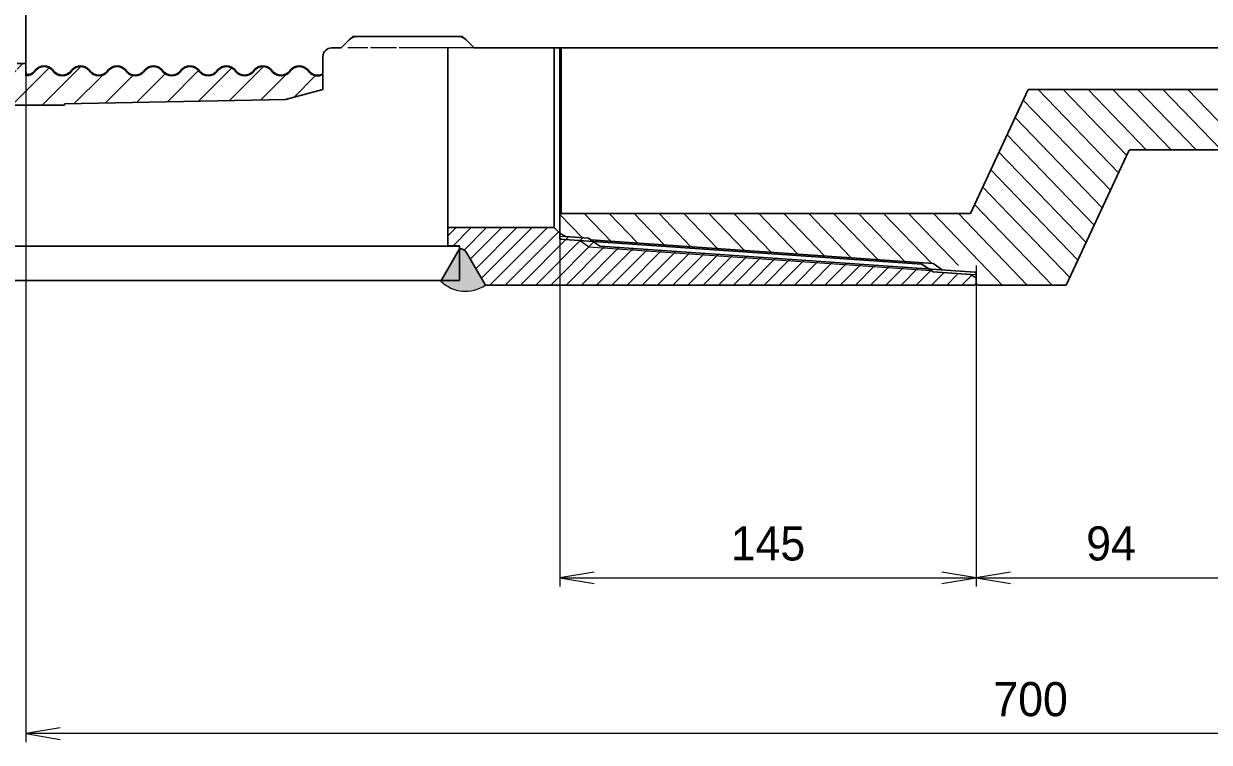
# Model space of a CAD drawing. Units: millimetres at full size, sheet at 1:2. Extents: x 4078 to 5758, y -31 to 1157.
# Drawn here: x 4787.1 to 5200.1, y 293.3 to 543.4 of the extents above; entities that cross this region are included whole.
import ezdxf
from ezdxf.enums import TextEntityAlignment as Align

# ---------------------------------------------------------------- set-up
doc = ezdxf.new("R2010")
doc.units = ezdxf.units.MM
doc.header["$LTSCALE"] = 2
doc.linetypes.add('CHAIN_DOUBLE_DASH', pattern=[23.5, 12, -1.5, 3.5, -1.5, 3.5, -1.5])
doc.linetypes.add('DASHED_SPACED', pattern=[12, 6, -6])
for name, color, linetype, lineweight in [('1外形線', 7, 'Continuous', 30), ('2細い実線', 7, 'Continuous', 20), ('3隠れ線', 2, 'DASHED_SPACED', 13), ('5想像線', 6, 'CHAIN_DOUBLE_DASH', 13), ('6寸法線', 4, 'Continuous', 13)]:
    doc.layers.add(name, color=color, linetype=linetype, lineweight=lineweight)
doc.styles.add('ＭＳ Ｐゴシック', font='')
doc.styles.get('ＭＳ Ｐゴシック').set_extended_font_data('MS PGothic')

# ---------------------------------------------------------------- blocks, each defined once
blk = doc.blocks.new('open_arrow')
at = {"color": 0, "linetype": 'Continuous', "lineweight": -2}
blk.add_lwpolyline([(7.5, 1.25), (0, 0), (7.5, -1.25)], dxfattribs=at)

msp = doc.modelspace()

# ---------------------------------------------------------------- hatches: boundary and pattern name
at = {"layer": '2細い実線'}
h = msp.add_hatch(dxfattribs=at)
h.set_pattern_fill('USER', color=3, style=0, pattern_type=2)
h.set_pattern_definition([(45, (5324.379, 2042.894), (-5.3033, 5.3033), [])])
h.paths.add_polyline_path([(4734.117, 526.568), (4733.636, 527.205, 0.43675), (4727.767, 527.205), (4727.286, 526.568, -0.43675), (4721.417, 526.568), (4720.936, 527.205, 0.43675), (4715.067, 527.205), (4714.586, 526.568, -0.43675), (4708.717, 526.568), (4708.236, 527.205, 0.43675), (4702.367, 527.205), (4701.886, 526.568, -0.43675), (4696.017, 526.568), (4695.536, 527.205, 0.43675), (4689.667, 527.205), (4689.186, 526.568, -0.43675), (4683.317, 526.568), (4682.836, 527.205, 0.0339), (4682.441, 527.576), (4681.351, 526.486), (4681.351, 520.536), (4694.351, 517.036), (4771.351, 515.536), (4771.351, 515.036), (4801.351, 515.036), (4801.351, 515.536), (4878.351, 517.036), (4891.351, 520.536), (4891.351, 525.766, -0.34211), (4886.517, 526.568), (4886.036, 527.205, 0.43675), (4880.167, 527.205), (4879.686, 526.568, -0.43675), (4873.817, 526.568), (4873.336, 527.205, 0.43675), (4867.467, 527.205), (4866.986, 526.568, -0.43675), (4861.117, 526.568), (4860.636, 527.205, 0.43675), (4854.767, 527.205), (4854.286, 526.568, -0.43675), (4848.417, 526.568), (4847.936, 527.205, 0.43675), (4842.067, 527.205), (4841.586, 526.568, -0.43675), (4835.717, 526.568), (4835.236, 527.205, 0.43675), (4829.367, 527.205), (4828.886, 526.568, -0.43675), (4823.017, 526.568), (4822.536, 527.205, 0.43675), (4816.667, 527.205), (4816.186, 526.568, -0.43675), (4810.317, 526.568), (4809.836, 527.205, 0.43675), (4803.967, 527.205), (4803.486, 526.568, -0.43675), (4797.617, 526.568), (4797.136, 527.205, 0.43675), (4791.267, 527.205), (4790.786, 526.568, -0.20885), (4787.851, 525.286), (4787.851, 529.536), (4784.851, 529.536), (4784.851, 526.655), (4784.436, 527.205, 0.43675), (4778.567, 527.205), (4778.086, 526.568, -0.43675), (4772.217, 526.568), (4771.736, 527.205, 0.43675), (4765.867, 527.205), (4765.386, 526.568, -0.43675), (4759.517, 526.568), (4759.036, 527.205, 0.43675), (4753.167, 527.205), (4752.686, 526.568, -0.43675), (4746.817, 526.568), (4746.336, 527.205, 0.43675), (4740.467, 527.205), (4739.986, 526.568, -0.43675)])
h = msp.add_hatch(dxfattribs=at)
h.set_pattern_fill('USER', color=3, style=0, pattern_type=2)
h.set_pattern_definition([(45, (1028.383, 7387.175), (-2.65165, 2.65165), [])])
h.paths.add_polyline_path([(4987.794, 466.007), (4983.872, 468.752), (4975.872, 469.324), (4973.872, 469.467), (4973.872, 470.467), (4971.872, 472.467), (4942.372, 472.467), (4934.872, 472.467), (4934.872, 466.116), (4938.872, 466.116), (4938.872, 465.116, -0.29088), (4941.625, 463.347), (4947.907, 452.467), (5118.372, 452.467), (5118.872, 452.967), (5118.872, 454.967), (5116.872, 456.109), (5115.561, 456.203, -0.5904), (5112.045, 456.454), (5103.872, 457.038), (5102.346, 458.106)])
h.paths.add_polyline_path([(4974.336, 468.433), (4973.872, 468.467), (4973.872, 468.932, 0.39348)], flags=16)
at = {"layer": '6寸法線'}
msp.add_hatch(color=3, dxfattribs=at).paths.add_polyline_path([(4941.47, 463.616, 0.26538), (4938.901, 465.116), (4932.406, 453.866, 0.36487), (4947.907, 452.467)])

# ---------------------------------------------------------------- linework, layer by layer
at = {"layer": '1外形線', "color": 1}
for p, q in [((4787.851, 594.437), (4787.851, 526.708)), ((4897.694, 535.017), (4900.523, 537.845)), ((4938.351, 539.017), (4903.351, 539.017)), ((4944.008, 535.017), (4941.18, 537.845)), ((4897.694, 535.017), (4894.351, 535.017)), ((4897.694, 535.017), (4894.351, 535.017)), ((5395.895, 535.017), (4944.008, 535.017)), ((5380.895, 535.036), (4949.851, 535.037)), ((4891.351, 526.309), (4891.351, 532.017)), ((4790.786, 526.818), (4791.267, 527.455)), ((4797.617, 526.818), (4797.136, 527.455)), ((4803.486, 526.818), (4803.967, 527.455)), ((4810.317, 526.818), (4809.836, 527.455)), ((4816.186, 526.818), (4816.667, 527.455)), ((4823.017, 526.818), (4822.536, 527.455)), ((4828.886, 526.818), (4829.367, 527.455)), ((4835.717, 526.818), (4835.236, 527.455)), ((4841.586, 526.818), (4842.067, 527.455)), ((4848.417, 526.818), (4847.936, 527.455)), ((4854.286, 526.818), (4854.767, 527.455)), ((4861.117, 526.818), (4860.636, 527.455)), ((4866.986, 526.818), (4867.467, 527.455)), ((4873.817, 526.818), (4873.336, 527.455)), ((4879.686, 526.818), (4880.167, 527.455)), ((4886.517, 526.818), (4886.036, 527.455)), ((4886.517, 526.818), (4886.036, 527.455))]:
    msp.add_line(p, q, dxfattribs=at)
at = {"layer": '1外形線'}
for p, q in [((4787.851, 529.536), (4787.851, 562.036)), ((4971.872, 472.467), (4971.872, 535.037)), ((4973.872, 470.467), (4973.872, 535.037)), ((4784.851, 529.536), (4787.851, 529.536)), ((4787.851, 529.536), (4787.851, 525.286)), ((4790.786, 526.568), (4791.267, 527.205)), ((4797.617, 526.568), (4797.136, 527.205)), ((4803.486, 526.568), (4803.967, 527.205)), ((4810.317, 526.568), (4809.836, 527.205)), ((4816.186, 526.568), (4816.667, 527.205)), ((4823.017, 526.568), (4822.536, 527.205)), ((4828.886, 526.568), (4829.367, 527.205)), ((4835.717, 526.568), (4835.236, 527.205)), ((4841.586, 526.568), (4842.067, 527.205)), ((4848.417, 526.568), (4847.936, 527.205)), ((4854.286, 526.568), (4854.767, 527.205)), ((4861.117, 526.568), (4860.636, 527.205)), ((4866.986, 526.568), (4867.467, 527.205)), ((4873.817, 526.568), (4873.336, 527.205)), ((4879.686, 526.568), (4880.167, 527.205)), ((4886.517, 526.568), (4886.036, 527.205)), ((4886.517, 526.568), (4886.036, 527.205)), ((4891.351, 520.536), (4891.351, 525.766)), ((4891.351, 520.536), (4878.351, 517.036)), ((4891.351, 520.536), (4878.351, 517.036)), ((4801.351, 515.536), (4878.351, 517.036)), ((4771.351, 515.036), (4801.351, 515.036)), ((4801.351, 515.536), (4801.351, 515.036)), ((5150.271, 452.456), (5171.965, 498.974)), ((5172.851, 499.512), (5207.851, 499.512)), ((4934.872, 472.467), (4971.872, 472.467)), ((4942.372, 472.467), (4971.872, 472.467)), ((4973.872, 470.467), (4971.872, 472.467)), ((4973.872, 468.932), (4973.872, 470.467)), ((4973.872, 468.467), (5099.97, 459.77)), ((4460.326, 465.886), (4938.872, 466.014)), ((4938.872, 466.017), (4938.872, 454.017)), ((4938.872, 466.017), (4938.872, 454.017)), ((5103.872, 457.038), (5099.97, 459.77)), ((5103.872, 457.038), (5116.877, 456.109)), ((5116.872, 456.109), (5118.872, 454.967)), ((5118.872, 452.967), (5118.872, 454.967)), ((4698.471, 454.017), (4938.872, 454.017)), ((4947.907, 452.467), (5118.372, 452.467)), ((4949.73, 452.467), (5118.372, 452.467)), ((5118.372, 452.467), (5118.872, 452.967))]:
    msp.add_line(p, q, dxfattribs=at)
at = {"layer": '1外形線', "color": 1, "linetype": 'CHAIN_DOUBLE_DASH'}
for p, q in [((4900.523, 537.845), (4901.694, 539.017)), ((4901.694, 539.017), (4903.351, 539.017)), ((4938.351, 539.017), (4940.008, 539.017)), ((4941.18, 537.845), (4940.008, 539.017))]:
    msp.add_line(p, q, dxfattribs=at)
at = {"layer": '1外形線', "color": 2}
for p, q in [((4934.872, 534.997), (4934.872, 466.116)), ((4938.872, 465.066), (4932.406, 453.866)), ((4938.872, 466.116), (4934.872, 466.116)), ((4938.872, 466.116), (4938.872, 465.866)), ((4938.872, 465.066), (4938.872, 465.866)), ((4947.907, 452.467), (4941.47, 463.616))]:
    msp.add_line(p, q, dxfattribs=at)
at = {"layer": '1外形線', "color": 3}
for p, q in [((5116.863, 477.312), (5137.006, 520.509)), ((5137.005, 520.506), (5342.85, 520.512)), ((4974.372, 477.313), (4973.872, 476.813)), ((4974.372, 477.313), (4973.872, 476.813)), ((4973.872, 470.467), (4973.872, 476.813)), ((4974.372, 477.313), (5116.863, 477.312)), ((4975.872, 469.324), (4973.872, 470.467)), ((4983.872, 468.752), (4975.872, 469.324)), ((4983.872, 468.752), (4987.794, 466.007)), ((5103.872, 460.001), (4984.625, 468.225)), ((5118.407, 456.999), (4987.794, 466.007)), ((5103.872, 460.001), (5107.04, 457.783)), ((5118.407, 456.999), (5118.872, 456.967)), ((5118.872, 456.5), (5118.872, 456.967)), ((5118.872, 452.967), (5118.872, 456.5)), ((5119.372, 452.467), (5118.872, 452.967)), ((5119.372, 452.467), (5150.272, 452.467))]:
    msp.add_line(p, q, dxfattribs=at)
at = {"layer": '1外形線', "color": 1}
for centre, radius, start, end in [((4903.351, 535.017), 4, 90, 135), ((4938.351, 535.017), 4, 45, 90), ((4894.351, 532.017), 3, 90, 180), ((4794.201, 524.736), 4, 42.81375, 137.18625), ((4806.901, 524.736), 4, 42.81375, 137.18625), ((4819.601, 524.736), 4, 42.81375, 137.18625), ((4832.301, 524.736), 4, 42.81375, 137.18625), ((4845.001, 524.736), 4, 42.81375, 137.18625), ((4857.701, 524.736), 4, 42.81375, 137.18625), ((4870.401, 524.736), 4, 42.81375, 137.18625), ((4883.101, 524.736), 4, 42.81375, 137.18625), ((4883.101, 524.736), 4, 42.81375, 137.18625), ((4788.851, 526.708), 1, 180, 289.47122), ((4787.851, 529.536), 4, 289.47122, 317.18625), ((4800.551, 529.536), 4, 222.81375, 317.18625), ((4813.251, 529.536), 4, 222.81375, 317.18625), ((4825.951, 529.536), 4, 222.81375, 317.18625), ((4838.651, 529.536), 4, 222.81375, 317.18625), ((4851.351, 529.536), 4, 222.81375, 317.18625), ((4864.051, 529.536), 4, 222.81375, 317.18625), ((4876.751, 529.536), 4, 222.81375, 317.18625), ((4889.451, 529.536), 4, 222.81375, 293.57818), ((4890.851, 526.328), 0.5, 293.57818, 0), ((4890.851, 526.328), 0.5, 293.57818, 0)]:
    msp.add_arc(centre, radius, start, end, dxfattribs=at)
at = {"layer": '1外形線'}
for centre, radius, start, end in [((4787.851, 529.286), 4, 270, 317.18625), ((4794.201, 524.486), 4, 42.81375, 137.18625), ((4800.551, 529.286), 4, 222.81375, 317.18625), ((4806.901, 524.486), 4, 42.81375, 137.18625), ((4813.251, 529.286), 4, 222.81375, 317.18625), ((4819.601, 524.486), 4, 42.81375, 137.18625), ((4825.951, 529.286), 4, 222.81375, 317.18625), ((4832.301, 524.486), 4, 42.81375, 137.18625), ((4838.651, 529.286), 4, 222.81375, 317.18625), ((4845.001, 524.486), 4, 42.81375, 137.18625), ((4851.351, 529.286), 4, 222.81375, 317.18625), ((4857.701, 524.486), 4, 42.81375, 137.18625), ((4864.051, 529.286), 4, 222.81375, 317.18625), ((4870.401, 524.486), 4, 42.81375, 137.18625), ((4876.751, 529.286), 4, 222.81375, 317.18625), ((4883.101, 524.486), 4, 42.81375, 137.18625), ((4883.101, 524.486), 4, 42.81375, 137.18625), ((4889.451, 529.286), 4, 222.81375, 298.35935), ((4889.451, 529.286), 4, 222.81375, 298.35935), ((5172.851, 498.512), 1, 90, 152.41978), ((4974.372, 468.932), 0.5, 180, 265.9144)]:
    msp.add_arc(centre, radius, start, end, dxfattribs=at)
at = {"layer": '1外形線', "color": 2}
msp.add_arc((4938.872, 462.116), 3, 30, 90, dxfattribs=at)
at = {"layer": '1外形線', "color": 3}
msp.add_arc((5118.372, 456.5), 0.5, 0, 86.05483, dxfattribs=at)
at = {"layer": '2細い実線', "color": 3}
for p, q in [((4974.372, 535.037), (4974.372, 477.313)), ((5168.484, 491.509), (5140.481, 520.506)), ((5171.313, 497.576), (5149.169, 520.506)), ((5178.132, 499.512), (5157.858, 520.507)), ((5186.821, 499.512), (5166.546, 520.507)), ((5195.509, 499.512), (5175.234, 520.507)), ((5204.198, 499.512), (5183.923, 520.507)), ((5212.851, 499.548), (5192.611, 520.508)), ((5165.654, 485.442), (5135.307, 516.867)), ((5162.825, 479.374), (5132.478, 510.799)), ((5159.995, 473.307), (5129.649, 504.732)), ((5157.166, 467.24), (5126.819, 498.664)), ((5154.336, 461.173), (5123.99, 492.597)), ((5151.507, 455.106), (5121.161, 486.53)), ((5145.367, 452.467), (5118.332, 480.462)), ((4981.791, 468.901), (4974.014, 476.955)), ((4991.597, 467.744), (4982.356, 477.313)), ((5000.905, 467.102), (4991.045, 477.313)), ((5010.214, 466.46), (4999.733, 477.313)), ((5019.522, 465.818), (5008.422, 477.313)), ((5028.831, 465.176), (5017.11, 477.313)), ((5038.139, 464.534), (5025.799, 477.313)), ((5047.447, 463.892), (5034.488, 477.313)), ((5056.756, 463.251), (5043.176, 477.313)), ((5066.064, 462.609), (5051.865, 477.313)), ((5075.373, 461.967), (5060.553, 477.313)), ((5084.681, 461.325), (5069.242, 477.313)), ((5093.99, 460.683), (5077.93, 477.313)), ((5103.298, 460.041), (5086.619, 477.313)), ((5112.691, 459.311), (5095.308, 477.313)), ((5127.989, 452.467), (5103.996, 477.313)), ((5136.678, 452.467), (5112.685, 477.312)), ((4983.872, 465.777), (4980.704, 467.995)), ((4983.872, 465.777), (5103.139, 457.552))]:
    msp.add_line(p, q, dxfattribs=at)
at = {"layer": '2細い実線', "color": 3, "linetype": 'DASHED_SPACED'}
msp.add_line((4973.872, 469.467), (4975.872, 469.324), dxfattribs=at)
at = {"layer": '2細い実線', "color": 2}
msp.add_arc((4940.988, 462.374), 12.084, 224.75003, 304.93199, dxfattribs=at)
at = {"layer": '3隠れ線'}
msp.add_line((5118.872, 455.967), (5116.872, 456.109), dxfattribs=at)
at = {"layer": '5想像線'}
for p, q in [((4944.008, 535.017), (4897.694, 535.017)), ((4951.851, 535.036), (4907.351, 535.036)), ((4951.851, 535.036), (4907.351, 535.036)), ((4973.872, 468.467), (4973.872, 468.932)), ((4974.336, 468.433), (4973.872, 468.467))]:
    msp.add_line(p, q, dxfattribs=at)
at = {"layer": '6寸法線'}
for p, q in [((4787.851, 526.536), (4787.851, 293.317)), ((4973.872, 473.813), (4973.872, 347.537)), ((5118.872, 459.313), (5118.872, 347.537)), ((5118.872, 459.313), (5118.872, 347.537)), ((4973.872, 350.537), (5118.872, 350.537)), ((5118.872, 350.537), (5212.851, 350.537)), ((5487.851, 296.317), (4787.851, 296.317))]:
    msp.add_line(p, q, dxfattribs=at)

# ---------------------------------------------------------------- block references
at = {"layer": '6寸法線', "xscale": 1.6, "yscale": 1.6}
for p in [(4973.872, 350.537), (5118.872, 350.537), (4787.851, 296.317)]:
    msp.add_blockref('open_arrow', p, dxfattribs=at)
at = {"layer": '6寸法線', "xscale": 1.6, "yscale": 1.6, "rotation": 180}
msp.add_blockref('open_arrow', (5118.872, 350.537), dxfattribs=at)

# ---------------------------------------------------------------- texts
at = {"layer": '6寸法線', "style": 'ＭＳ Ｐゴシック'}
for s, p in [('145', (5046.372, 362.537)), ('94', (5165.862, 362.537)), ('700', (5137.851, 308.317))]:
    msp.add_text(s, height=11.88, dxfattribs=at).set_placement(p, align=Align.MIDDLE_CENTER)

doc.saveas('drawing.dxf')
